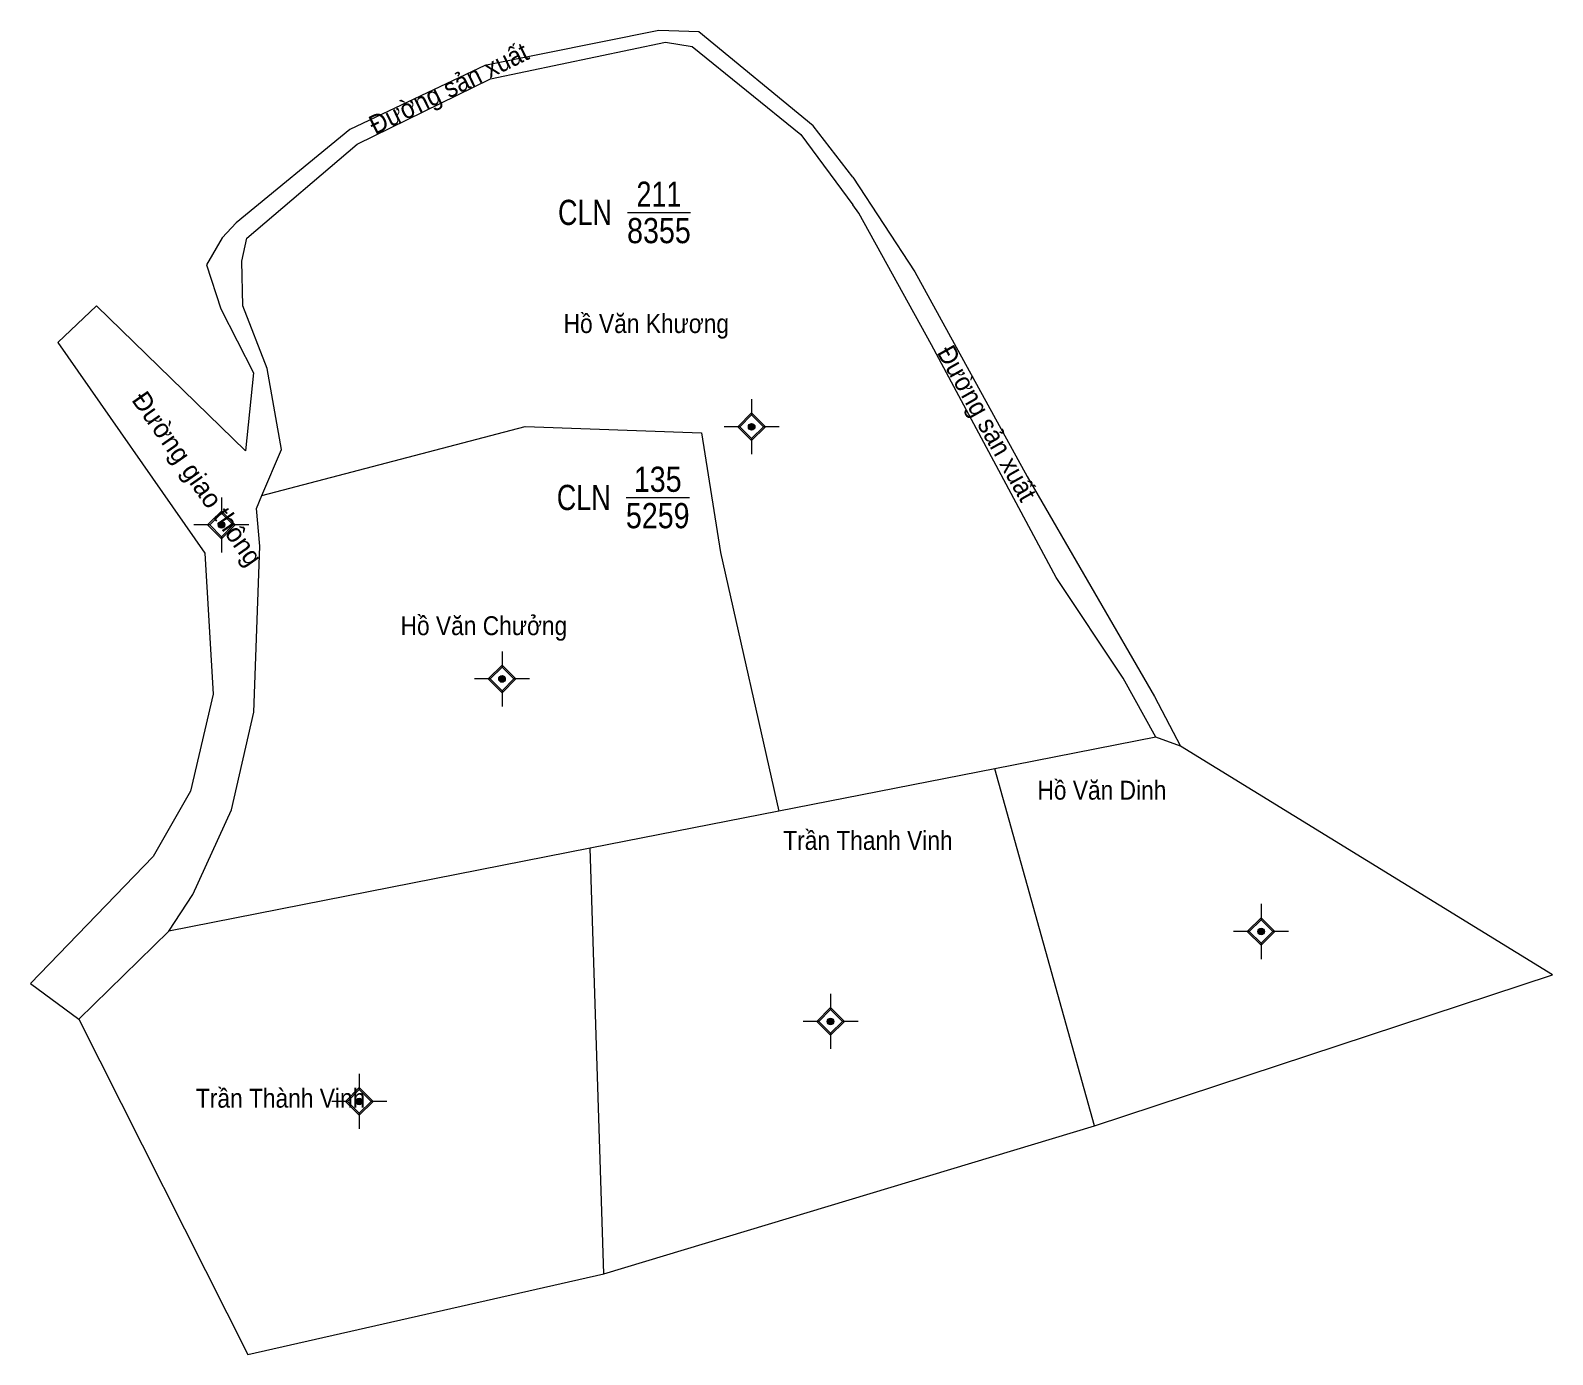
# Model space of a CAD drawing. Header units: metres. Extents: x 533011 to 534111, y 1848012 to 1848826.
# Drawn here: x 533869.4 to 534111.1, y 1848225.7 to 1848435.9 of the extents above; entities that cross this region are included whole.
import ezdxf
from ezdxf.enums import TextEntityAlignment as Align

# ---------------------------------------------------------------- set-up
doc = ezdxf.new("R2010")
doc.units = ezdxf.units.M
doc.header["$LTSCALE"] = 1.2
for name, color, linetype, lineweight in [('11', 7, 'Continuous', 13), ('6', 7, 'Continuous', 13), ('7', 7, 'Continuous', 13)]:
    doc.layers.add(name, color=color, linetype=linetype, lineweight=lineweight)
for name, color, linetype in [('2', 7, 'Continuous'), ('3', 7, 'Continuous'), ('4', 7, 'Continuous'), ('5', 7, 'Continuous')]:
    doc.layers.add(name, color=color, linetype=linetype)

msp = doc.modelspace()

# ---------------------------------------------------------------- hatches: boundary and pattern name
at = {"layer": '11'}
for points in [[(533984.464, 1848372.98, 1), (533983.414, 1848372.98, 1)], [(533984.389, 1848372.98, 1), (533983.489, 1848372.98, 1)], [(533900.274, 1848357.39, 1), (533899.224, 1848357.39, 1)], [(533900.199, 1848357.39, 1), (533899.299, 1848357.39, 1)], [(533944.824, 1848332.93, 1), (533943.774, 1848332.93, 1)], [(533944.749, 1848332.93, 1), (533943.849, 1848332.93, 1)], [(534065.354, 1848292.83, 1), (534064.304, 1848292.83, 1)], [(534065.279, 1848292.83, 1), (534064.379, 1848292.83, 1)], [(533996.994, 1848278.56, 1), (533995.944, 1848278.56, 1)], [(533996.919, 1848278.56, 1), (533996.019, 1848278.56, 1)], [(533922.154, 1848265.85, 1), (533921.104, 1848265.85, 1)], [(533922.079, 1848265.85, 1), (533921.179, 1848265.85, 1)]]:
    msp.add_hatch(color=256, dxfattribs=at).paths.add_polyline_path(points)

# ---------------------------------------------------------------- linework, layer by layer
for p, q in [((533983.94, 1848377.36), (533983.94, 1848375.17)), ((533983.94, 1848376.73), (533983.94, 1848374.86)), ((533981.75, 1848372.98), (533979.56, 1848372.98)), ((533982.06, 1848372.98), (533980.19, 1848372.98)), ((533987.69, 1848372.98), (533985.81, 1848372.98)), ((533988.31, 1848372.98), (533986.13, 1848372.98)), ((533983.94, 1848371.1), (533983.94, 1848369.23)), ((533983.94, 1848370.79), (533983.94, 1848368.6)), ((533899.75, 1848361.76), (533899.75, 1848359.58)), ((533899.75, 1848361.14), (533899.75, 1848359.26)), ((533897.56, 1848357.39), (533895.38, 1848357.39)), ((533897.88, 1848357.39), (533896, 1848357.39)), ((533903.5, 1848357.39), (533901.62, 1848357.39)), ((533904.12, 1848357.39), (533901.94, 1848357.39)), ((533899.75, 1848355.52), (533899.75, 1848353.64)), ((533899.75, 1848355.2), (533899.75, 1848353.02)), ((533944.3, 1848337.3), (533944.3, 1848335.12)), ((533944.3, 1848336.68), (533944.3, 1848334.8)), ((533942.11, 1848332.93), (533939.93, 1848332.93)), ((533942.43, 1848332.93), (533940.55, 1848332.93)), ((533948.05, 1848332.93), (533946.18, 1848332.93)), ((533948.68, 1848332.93), (533946.49, 1848332.93)), ((533944.3, 1848331.06), (533944.3, 1848329.18)), ((533944.3, 1848330.74), (533944.3, 1848328.56)), ((534064.83, 1848297.2), (534064.83, 1848295.02)), ((534064.83, 1848296.58), (534064.83, 1848294.7)), ((534062.64, 1848292.83), (534060.45, 1848292.83)), ((534062.95, 1848292.83), (534061.08, 1848292.83)), ((534064.83, 1848290.96), (534064.83, 1848289.08)), ((534064.83, 1848290.64), (534064.83, 1848288.46)), ((534068.58, 1848292.83), (534066.7, 1848292.83)), ((534069.2, 1848292.83), (534067.02, 1848292.83)), ((533996.47, 1848282.94), (533996.47, 1848280.75)), ((533996.47, 1848282.31), (533996.47, 1848280.44)), ((533994.28, 1848278.56), (533992.1, 1848278.56)), ((533994.6, 1848278.56), (533992.72, 1848278.56)), ((534000.22, 1848278.56), (533998.34, 1848278.56)), ((534000.84, 1848278.56), (533998.66, 1848278.56)), ((533996.47, 1848276.68), (533996.47, 1848274.81)), ((533996.47, 1848276.37), (533996.47, 1848274.18)), ((533921.63, 1848270.22), (533921.63, 1848268.04)), ((533921.63, 1848269.6), (533921.63, 1848267.72)), ((533919.44, 1848265.85), (533917.26, 1848265.85)), ((533919.76, 1848265.85), (533917.88, 1848265.85)), ((533921.63, 1848263.98), (533921.63, 1848262.1)), ((533925.38, 1848265.85), (533923.5, 1848265.85)), ((533926, 1848265.85), (533923.82, 1848265.85)), ((533921.63, 1848263.66), (533921.63, 1848261.48))]:
    msp.add_line(p, q, dxfattribs=at)
for points in [[(533983.94, 1848375.17), (533981.75, 1848372.98), (533983.94, 1848370.79), (533986.13, 1848372.98)], [(533983.94, 1848374.86), (533982.06, 1848372.98), (533983.94, 1848371.1), (533985.81, 1848372.98)], [(533899.75, 1848359.58), (533897.56, 1848357.39), (533899.75, 1848355.2), (533901.94, 1848357.39)], [(533899.75, 1848359.26), (533897.88, 1848357.39), (533899.75, 1848355.52), (533901.62, 1848357.39)], [(533944.3, 1848335.12), (533942.11, 1848332.93), (533944.3, 1848330.74), (533946.49, 1848332.93)], [(533944.3, 1848334.8), (533942.43, 1848332.93), (533944.3, 1848331.06), (533946.18, 1848332.93)], [(534064.83, 1848295.02), (534062.64, 1848292.83), (534064.83, 1848290.64), (534067.02, 1848292.83)], [(534064.83, 1848294.7), (534062.95, 1848292.83), (534064.83, 1848290.96), (534066.7, 1848292.83)], [(533996.47, 1848280.75), (533994.28, 1848278.56), (533996.47, 1848276.37), (533998.66, 1848278.56)], [(533996.47, 1848280.44), (533994.6, 1848278.56), (533996.47, 1848276.68), (533998.34, 1848278.56)], [(533921.63, 1848268.04), (533919.44, 1848265.85), (533921.63, 1848263.66), (533923.82, 1848265.85)], [(533921.63, 1848267.72), (533919.76, 1848265.85), (533921.63, 1848263.98), (533923.5, 1848265.85)]]:
    msp.add_lwpolyline(points, close=True, dxfattribs=at)
for centre, radius in [((533983.939, 1848372.98), 0.525), ((533983.939, 1848372.98), 0.45), ((533899.749, 1848357.39), 0.525), ((533899.749, 1848357.39), 0.45), ((533944.299, 1848332.93), 0.525), ((533944.299, 1848332.93), 0.45), ((534064.829, 1848292.83), 0.525), ((534064.829, 1848292.83), 0.45), ((533996.469, 1848278.56), 0.525), ((533996.469, 1848278.56), 0.45), ((533921.629, 1848265.85), 0.525), ((533921.629, 1848265.85), 0.45)]:
    msp.add_circle(centre, radius, dxfattribs=at)
at = {"layer": '6'}
for p, q in [((533991.74, 1848419.39), (534000, 1848408.19)), ((533879.93, 1848392.17), (533873.75, 1848386.34)), ((534052.02, 1848322.25), (534048.12, 1848323.7)), ((533960.44, 1848238.46), (533958.32, 1848306.04)), ((533891.39, 1848292.87), (533877.12, 1848278.89)), ((533869.42, 1848284.59), (533877.12, 1848278.89))]:
    msp.add_line(p, q, dxfattribs=at)
for points in [[(533975.56, 1848435.7), (533969.2, 1848435.9), (533941.59, 1848430.32), (533920.12, 1848420.19), (533902.1, 1848405.34), (533899.84, 1848402.95), (533897.36, 1848398.69), (533899.64, 1848391.68), (533904.86, 1848381.54), (533903.55, 1848369.15), (533879.93, 1848392.17)], [(534000, 1848412.63), (533993.71, 1848420.77), (533975.56, 1848435.7)], [(533906.16, 1848362.04), (533909.28, 1848369.36), (533906.99, 1848382.21), (533903.16, 1848392.2), (533902.98, 1848399.25), (533903.78, 1848402.91), (533921.32, 1848417.83), (533942.47, 1848428.22), (533970.24, 1848434.04), (533974.48, 1848433.34), (533991.74, 1848419.39)], [(534000, 1848412.63), (534009.85, 1848397.59), (534027.68, 1848365.06), (534047.91, 1848330.13), (534052.02, 1848322.25)], [(534048.12, 1848323.7), (534042.91, 1848333.08), (534032.29, 1848349.06), (534012.51, 1848385.99), (534000.95, 1848406.9), (534000, 1848408.19)], [(533873.75, 1848386.34), (533897.13, 1848352.89), (533898.41, 1848330.49), (533894.84, 1848315.11), (533888.9, 1848304.75), (533869.42, 1848284.59)], [(533906.16, 1848362.04), (533948, 1848373), (533976, 1848372), (533979, 1848353), (533988.27, 1848311.93)], [(533891.39, 1848292.87), (533895.2, 1848298.7), (533901.37, 1848312.17), (533904.88, 1848327.65), (533905.85, 1848354), (533905.29, 1848360), (533906.16, 1848362.04)], [(534048.12, 1848323.7), (534022.55, 1848318.67), (533988.27, 1848311.93), (533958.32, 1848306.04), (533891.39, 1848292.87)], [(534038.4, 1848261.97), (534111.11, 1848285.95), (534052.02, 1848322.25)], [(533960.44, 1848238.46), (534038.4, 1848261.97), (534022.55, 1848318.67)], [(533877.12, 1848278.89), (533903.96, 1848225.66), (533960.44, 1848238.46)]]:
    msp.add_lwpolyline(points, dxfattribs=at)
at = {"layer": '7'}
for p, q in [((533964.2, 1848407.01), (533974.24, 1848407.01)), ((533964.01, 1848361.75), (533974.05, 1848361.75))]:
    msp.add_line(p, q, dxfattribs=at)

# ---------------------------------------------------------------- texts
at = {"layer": '2', "width": 0.95}
for rotation, p in [(26.163, (533936.484, 1848425.374)), (299.32, (534020.016, 1848372.795))]:
    msp.add_text('Đường sản xuất', height=3, rotation=rotation, dxfattribs=at).set_placement(p, align=Align.CENTER)
at = {"layer": '2', "width": 0.9}
for s, p in [('Hồ Văn Khương', (533967.21, 1848387.86)), ('Hồ Văn Chưởng', (533941.42, 1848339.89)), ('Hồ Văn Dinh', (534039.55, 1848313.77)), ('Trần Thanh Vinh', (534002.405, 1848305.79)), ('Trần Thành Vinh', (533909.145, 1848264.86))]:
    msp.add_text(s, height=3, dxfattribs=at).set_placement(p, align=Align.CENTER)
at = {"layer": '2'}
msp.add_text('Đường giao thông', height=3, rotation=304.95, dxfattribs=at).set_placement((533894.691, 1848363.899), align=Align.CENTER)
at = {"layer": '3', "width": 0.8}
for p in [(533962.94, 1848405.01), (533962.75, 1848359.75)]:
    msp.add_text('CLN ', height=4, dxfattribs=at).set_placement(p, align=Align.RIGHT)
at = {"layer": '4'}
for s, width, p in [('211', 0.8, (533969.22, 1848407.9)), ('135', 0.85, (533969.025, 1848362.64))]:
    msp.add_text(s, height=4, dxfattribs=dict(at, width=width)).set_placement(p, align=Align.CENTER)
at = {"layer": '5', "width": 0.85}
for s, p in [('8355', (533969.215, 1848402.12)), ('5259', (533969.025, 1848356.86))]:
    msp.add_text(s, height=4, dxfattribs=at).set_placement(p, align=Align.CENTER)

doc.saveas('drawing.dxf')
